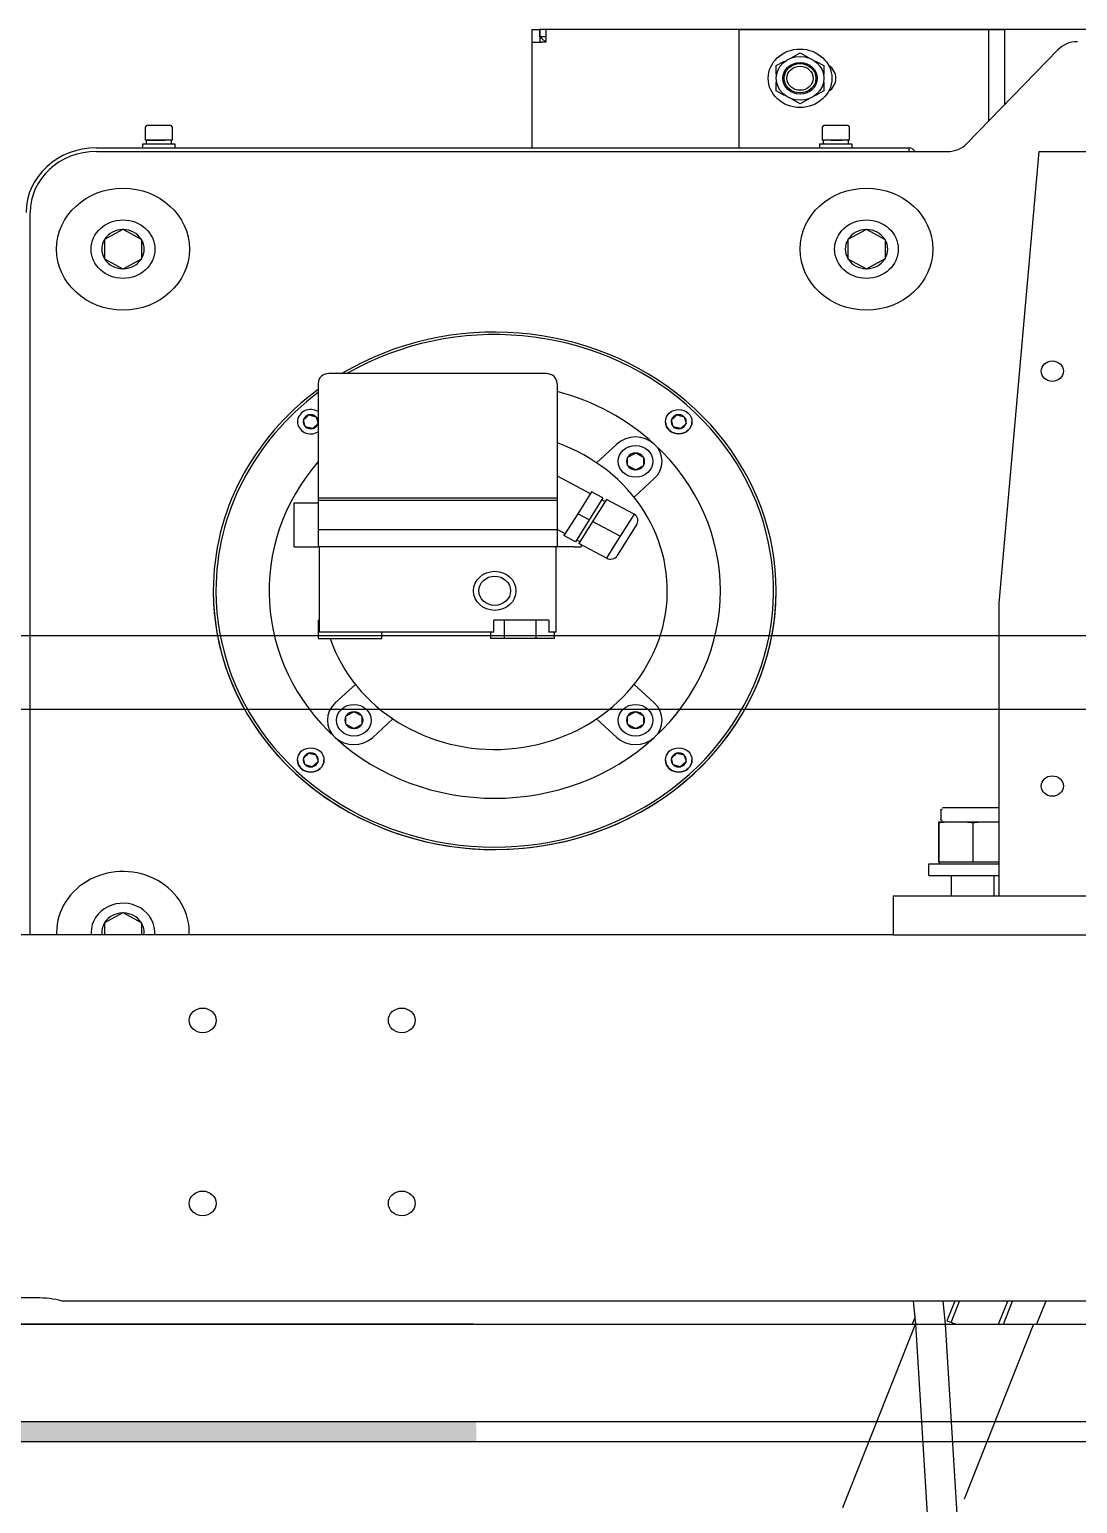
# Model space of a CAD drawing. Extents: x -1899985 to 1774885, y 556286 to 2175695.
# Drawn here: x -665720 to -665253, y 581101 to 581757 of the extents above; entities that cross this region are included whole.
import ezdxf

# ---------------------------------------------------------------- set-up
doc = ezdxf.new("R2010")
doc.units = 0
doc.header["$LTSCALE"] = 10
doc.header["$MEASUREMENT"] = 0
for name, color, linetype in [('20剖面图$0$1', 7, 'Continuous'), ('20剖面图$0$A-LIN-V', 9, 'Continuous'), ('20剖面图$0$GB／T1228-2006钢结构', 7, 'Continuous'), ('20剖面图$0$GB／T1229-1991钢结构', 7, 'Continuous'), ('20剖面图$0$GB／T1230-2006钢结构', 7, 'Continuous'), ('20剖面图$0$GB／T805-1988扣紧螺母', 7, 'Continuous'), ('20剖面图$0$N010102-0000042_', 7, 'Continuous'), ('20剖面图$0$N010122-0000126_', 7, 'Continuous'), ('20剖面图$0$N010122-0000129_', 7, 'Continuous'), ('20剖面图$0$N010122-0000141_', 7, 'Continuous'), ('20剖面图$0$N040301-0000649_', 7, 'Continuous'), ('20剖面图$0$N040301-0000651_', 7, 'Continuous'), ('20剖面图$0$N040405-0000005_', 7, 'Continuous'), ('20剖面图$0$N040413-0000113_', 7, 'Continuous'), ('20剖面图$0$N080101-0000135', 7, 'Continuous'), ('20剖面图$0$N080101-0000215_', 7, 'Continuous'), ('20剖面图$0$N080101-0000384_', 7, 'Continuous'), ('20剖面图$0$N090107-0000139_', 7, 'Continuous'), ('20剖面图$0$N090403-0000088_', 7, 'Continuous'), ('20剖面图$0$N090403-0000263_', 7, 'Continuous'), ('20剖面图$0$NUT_GBIT_889.1_2', 7, 'Continuous'), ('20剖面图$0$S-SB', 21, 'Continuous'), ('20剖面图$0$SCREW_GBIT_70_19', 7, 'Continuous'), ('20剖面图$0$WASHER_GBIT_93_1', 7, 'Continuous'), ('20剖面图$0$WASHER_GBIT_95_2', 7, 'Continuous'), ('20剖面图$0$WASHER_GBIT_96_1', 7, 'Continuous'), ('20剖面图$0$主梁\ue566鏍忔潌', 7, 'Continuous'), ('A-LIN-V', 9, 'Continuous')]:
    doc.layers.add(name, color=color, linetype=linetype)

# ---------------------------------------------------------------- blocks, each defined once
blk = doc.blocks.new('20剖面图$0$rer34')
at = {"layer": '20剖面图$0$A-LIN-V'}
h = blk.add_hatch(color=1, dxfattribs=at)
h.dxf.hatch_style = 1
edge = h.paths.add_edge_path()
edge.add_spline(control_points=[(1598841.3, -76129.45), (1598841.27, -76126.56), (1598841.23, -76123.66), (1598841.18, -76120.76)], knot_values=[-38.32518, -38.32518, -38.32518, -38.32518, -31.932828, -31.932828, -31.932828, -31.932828], degree=3, periodic=0)
edge.add_line((1598841.18, -76120.76), (1598837.49, -76120.76))
edge.add_line((1598837.49, -76120.76), (1598038.67, -76120.76))
edge.add_line((1598038.67, -76120.76), (1598037.65, -76129.45))
edge.add_line((1598037.65, -76129.45), (1598841.3, -76129.45))
at = {"layer": '20剖面图$0$1', "color": 1, "linetype": 'Continuous'}
for p, q in [((1599037.11, -76066.95), (1599033.88, -76075.83)), ((1599035.64, -76076.47), (1599039.11, -76066.95)), ((1599055.07, -76077.28), (1599058.83, -76066.95)), ((1599057.07, -76077.28), (1599060.83, -76066.95)), ((1599074.42, -76066.95), (1599070.66, -76077.28)), ((1599020.95, -76074.02), (1599019.76, -76077.28)), ((1599021.22, -76076.7), (1598991.23, -76159.08)), ((1599021.22, -76076.7), (1599021.01, -76077.28)), ((1599033.88, -76075.83), (1599037.84, -76077.28)), ((1599069.42, -76077.28), (1599041.05, -76155.21))]:
    blk.add_line(p, q, dxfattribs=at)
at = {"layer": '20剖面图$0$A-LIN-V', "color": 1}
for p, q in [((1604014.24, -75770.74), (1595896.06, -75770.74)), ((1598289.89, -75803.35), (1604014.24, -75803.35)), ((1592562.45, -76077.28), (1605899.71, -76077.28)), ((1598840.08, -76077.28), (1592562.45, -76077.28)), ((1598840.08, -76120.76), (1592345.05, -76120.76)), ((1605899.71, -76120.76), (1598840.08, -76120.76)), ((1594075.6, -76129.45), (1605899.71, -76129.45))]:
    blk.add_line(p, q, dxfattribs=at)
at = {"layer": '20剖面图$0$GB／T1228-2006钢结构', "color": 1, "linetype": 'Continuous'}
for p, q in [((1599035.77, -75885.2), (1599035.77, -75877.49)), ((1599053.17, -75877.49), (1599053.17, -75885.2)), ((1599035.77, -75886.51), (1599035.77, -75885.2)), ((1599053.17, -75885.2), (1599053.17, -75886.51))]:
    blk.add_line(p, q, dxfattribs=at)
at = {"layer": '20剖面图$0$GB／T1229-1991钢结构', "color": 1, "linetype": 'Continuous'}
for p, q in [((1599030.52, -75854.05), (1599030.52, -75871.4)), ((1599030.57, -75853.68), (1599030.54, -75853.68)), ((1599033.51, -75853.68), (1599030.57, -75853.68)), ((1599030.59, -75854.05), (1599030.59, -75871.4)), ((1599041.61, -75853.68), (1599033.51, -75853.68)), ((1599047.44, -75853.68), (1599041.61, -75853.68)), ((1599044.53, -75854.05), (1599044.53, -75871.4)), ((1599055.34, -75853.68), (1599047.44, -75853.68)), ((1599030.52, -75871.4), (1599030.59, -75871.4)), ((1599030.59, -75871.4), (1599044.53, -75871.4)), ((1599030.94, -75872.27), (1599030.94, -75871.4)), ((1599044.53, -75871.4), (1599055.34, -75871.4))]:
    blk.add_line(p, q, dxfattribs=at)
for centre, radius, start, end in [((1599053.97, -75854.7), 23.45, 177.50872, 178.42023), ((1599007.14, -75854.7), 23.45, 1.57984, 2.49121), ((1599038.78, -75906.64), 53.22, 95.67986, 98.85331), ((1599036.34, -75906.65), 53.23, 81.14689, 84.31994), ((1599052.69, -75906.17), 52.75, 95.7056, 98.89302)]:
    blk.add_arc(centre, radius, start, end, dxfattribs=at)
at = {"layer": '20剖面图$0$GB／T1230-2006钢结构', "color": 1, "linetype": 'Continuous'}
for p, q in [((1599026.53, -75872.27), (1599055.34, -75872.27)), ((1599026.53, -75877.49), (1599026.53, -75872.27)), ((1599026.53, -75877.49), (1599055.34, -75877.49))]:
    blk.add_line(p, q, dxfattribs=at)
at = {"layer": '20剖面图$0$GB／T805-1988扣紧螺母', "color": 1, "linetype": 'Continuous'}
for p, q in [((1599031.43, -75848.55), (1599031.43, -75852.29)), ((1599031.43, -75852.29), (1599031.43, -75852.8)), ((1599032.07, -75847.2), (1599032.24, -75847.16)), ((1599032.24, -75847.16), (1599055.34, -75847.16)), ((1599032.24, -75853.68), (1599032.07, -75853.64))]:
    blk.add_line(p, q, dxfattribs=at)
at = {"layer": '20剖面图$0$GB／T805-1988扣紧螺母', "color": 1, "linetype": 'Continuous', "extrusion": (0, 0, -1)}
for centre, major_axis, start_param, end_param in [((1599032.3, -75848.55), (-0.87, 0), 0.000002, 1.344732), ((1599032.3, -75852.29), (0.87, 0), 1.796861, 3.141595)]:
    blk.add_ellipse(centre, major_axis=major_axis, ratio=0.991144, start_param=start_param, end_param=end_param, dxfattribs=at)
at = {"layer": '20剖面图$0$N010102-0000042_', "color": 1, "linetype": 'Continuous'}
for radius in [6.52, 5.36]:
    blk.add_circle((1598973.81, -75522.36), radius, dxfattribs=at)
at = {"layer": '20剖面图$0$N010122-0000126_', "color": 1, "linetype": 'Continuous'}
for p, q in [((1598903.26, -75691.07), (1598906.39, -75689.26)), ((1598906.46, -75689.22), (1598906.39, -75689.26)), ((1598906.52, -75689.26), (1598906.46, -75689.22)), ((1598906.52, -75689.26), (1598909.65, -75691.07)), ((1598903.26, -75691.07), (1598903.2, -75691.1)), ((1598903.2, -75691.1), (1598903.2, -75691.18)), ((1598903.2, -75694.79), (1598903.2, -75694.87)), ((1598903.2, -75694.87), (1598903.26, -75694.91)), ((1598906.39, -75696.71), (1598903.26, -75694.91)), ((1598909.65, -75694.91), (1598906.52, -75696.71)), ((1598909.72, -75691.1), (1598909.65, -75691.07)), ((1598909.65, -75694.91), (1598909.72, -75694.87)), ((1598909.72, -75691.18), (1598909.72, -75691.1)), ((1598909.72, -75691.18), (1598909.72, -75694.79)), ((1598909.72, -75694.87), (1598909.72, -75694.79)), ((1598906.39, -75696.71), (1598906.46, -75696.75)), ((1598906.46, -75696.75), (1598906.52, -75696.71)), ((1598787.97, -75806.36), (1598787.9, -75806.4)), ((1598787.9, -75806.4), (1598787.9, -75806.47)), ((1598787.9, -75810.09), (1598787.9, -75810.16)), ((1598787.9, -75810.16), (1598787.97, -75810.2)), ((1598787.97, -75806.36), (1598791.1, -75804.55)), ((1598791.1, -75812.01), (1598787.97, -75810.2)), ((1598791.16, -75804.51), (1598791.1, -75804.55)), ((1598791.23, -75804.55), (1598791.16, -75804.51)), ((1598791.23, -75804.55), (1598794.36, -75806.36)), ((1598794.36, -75810.2), (1598791.23, -75812.01)), ((1598794.42, -75806.4), (1598794.36, -75806.36)), ((1598794.36, -75810.2), (1598794.42, -75810.16)), ((1598794.42, -75806.47), (1598794.42, -75806.4)), ((1598794.42, -75806.47), (1598794.42, -75810.09)), ((1598794.42, -75810.16), (1598794.42, -75810.09)), ((1598903.26, -75806.36), (1598903.2, -75806.4)), ((1598903.2, -75806.4), (1598903.2, -75806.47)), ((1598903.2, -75810.09), (1598903.2, -75810.16)), ((1598903.2, -75810.16), (1598903.26, -75810.2)), ((1598903.26, -75806.36), (1598906.39, -75804.55)), ((1598906.39, -75812.01), (1598903.26, -75810.2)), ((1598906.46, -75804.51), (1598906.39, -75804.55)), ((1598906.52, -75804.55), (1598906.46, -75804.51)), ((1598906.52, -75804.55), (1598909.65, -75806.36)), ((1598909.65, -75810.2), (1598906.52, -75812.01)), ((1598909.72, -75806.4), (1598909.65, -75806.36)), ((1598909.65, -75810.2), (1598909.72, -75810.16)), ((1598909.72, -75806.47), (1598909.72, -75806.4)), ((1598909.72, -75806.47), (1598909.72, -75810.09)), ((1598909.72, -75810.16), (1598909.72, -75810.09)), ((1598791.1, -75812.01), (1598791.16, -75812.05)), ((1598791.16, -75812.05), (1598791.23, -75812.01)), ((1598906.39, -75812.01), (1598906.46, -75812.05)), ((1598906.46, -75812.05), (1598906.52, -75812.01))]:
    blk.add_line(p, q, dxfattribs=at)
for centre in [(1598906.46, -75692.99), (1598791.16, -75808.28), (1598906.46, -75808.28)]:
    blk.add_circle(centre, 7.07, dxfattribs=at)
for centre, radius, start, end in [((1598906.46, -75692.99), 3.73, 91.00187, 148.99813), ((1598906.46, -75692.99), 3.73, 31.00187, 88.99813), ((1598906.46, -75692.99), 3.73, 151.00187, 208.99813), ((1595705.83, -75692.99), 3197.36, 359.96761, 0.03239), ((1598906.46, -75692.99), 3.73, 211.00187, 268.99813), ((1598906.46, -75692.99), 3.73, 271.00187, 328.99813), ((1598906.46, -75692.99), 3.73, 331.00187, 28.99813), ((1598791.16, -75808.28), 3.73, 151.00187, 208.99813), ((1595590.54, -75808.28), 3197.36, 359.96761, 0.03239), ((1598791.16, -75808.28), 3.73, 91.00187, 148.99813), ((1598791.16, -75808.28), 3.73, 211.00187, 268.99813), ((1598791.16, -75808.28), 3.73, 31.00187, 88.99813), ((1598791.16, -75808.28), 3.73, 271.00187, 328.99813), ((1598791.16, -75808.28), 3.73, 331.00187, 28.99813), ((1598906.46, -75808.28), 3.73, 151.00187, 208.99813), ((1595705.83, -75808.28), 3197.36, 359.96761, 0.03239), ((1598906.46, -75808.28), 3.73, 91.00187, 148.99813), ((1598906.46, -75808.28), 3.73, 211.00187, 268.99813), ((1598906.46, -75808.28), 3.73, 31.00187, 88.99813), ((1598906.46, -75808.28), 3.73, 271.00187, 328.99813), ((1598906.46, -75808.28), 3.73, 331.00187, 28.99813)]:
    blk.add_arc(centre, radius, start, end, dxfattribs=at)
at = {"layer": '20剖面图$0$N010122-0000129_', "color": 1, "linetype": 'Continuous'}
for p, q in [((1598705.87, -75549.86), (1598705.87, -75543.99)), ((1598716.09, -75543.34), (1598706.52, -75543.34)), ((1598716.74, -75543.99), (1598716.74, -75549.86)), ((1598983.05, -75549.86), (1598983.05, -75543.99)), ((1598993.27, -75543.34), (1598983.71, -75543.34)), ((1598993.92, -75543.99), (1598993.92, -75549.86)), ((1598716.74, -75549.86), (1598705.87, -75549.86)), ((1598993.92, -75549.86), (1598983.05, -75549.86))]:
    blk.add_line(p, q, dxfattribs=at)
for centre, start, end in [((1598706.52, -75543.99), 90, 180), ((1598716.09, -75543.99), 360, 90), ((1598983.71, -75543.99), 90, 180), ((1598993.27, -75543.99), 0, 90)]:
    blk.add_arc(centre, 0.652, start, end, dxfattribs=at)
at = {"layer": '20剖面图$0$N010122-0000141_', "color": 1, "linetype": 'Continuous'}
for p, q in [((1598689.18, -75593.97), (1598696.47, -75589.76)), ((1598696.63, -75589.67), (1598696.47, -75589.76)), ((1598696.79, -75589.76), (1598696.63, -75589.67)), ((1598696.79, -75589.76), (1598704.08, -75593.97)), ((1598993.54, -75593.97), (1599000.83, -75589.76)), ((1599000.99, -75589.67), (1599000.83, -75589.76)), ((1599001.15, -75589.76), (1599000.99, -75589.67)), ((1599001.15, -75589.76), (1599008.44, -75593.97)), ((1598689.18, -75593.97), (1598689.02, -75594.06)), ((1598689.02, -75594.06), (1598689.02, -75594.24)), ((1598704.24, -75594.06), (1598704.08, -75593.97)), ((1598704.24, -75594.24), (1598704.24, -75594.06)), ((1598704.24, -75594.24), (1598704.24, -75602.66)), ((1598993.54, -75593.97), (1598993.38, -75594.06)), ((1598993.38, -75594.06), (1598993.38, -75594.24)), ((1599008.6, -75594.06), (1599008.44, -75593.97)), ((1599008.6, -75594.24), (1599008.6, -75594.06)), ((1599008.6, -75594.24), (1599008.6, -75602.66)), ((1598689.02, -75602.66), (1598689.02, -75602.85)), ((1598689.02, -75602.85), (1598689.18, -75602.94)), ((1598696.47, -75607.15), (1598689.18, -75602.94)), ((1598704.08, -75602.94), (1598696.79, -75607.15)), ((1598704.08, -75602.94), (1598704.24, -75602.85)), ((1598704.24, -75602.85), (1598704.24, -75602.66)), ((1598993.38, -75602.66), (1598993.38, -75602.85)), ((1598993.38, -75602.85), (1598993.54, -75602.94)), ((1599000.83, -75607.15), (1598993.54, -75602.94)), ((1599008.44, -75602.94), (1599001.15, -75607.15)), ((1599008.44, -75602.94), (1599008.6, -75602.85)), ((1599008.6, -75602.85), (1599008.6, -75602.66)), ((1598696.47, -75607.15), (1598696.63, -75607.24)), ((1598696.63, -75607.24), (1598696.79, -75607.15)), ((1599000.83, -75607.15), (1599000.99, -75607.24)), ((1599000.99, -75607.24), (1599001.15, -75607.15)), ((1598689.18, -75898.33), (1598696.47, -75894.12)), ((1598696.63, -75894.03), (1598696.47, -75894.12)), ((1598696.79, -75894.12), (1598696.63, -75894.03)), ((1598696.79, -75894.12), (1598704.08, -75898.33)), ((1598689.18, -75898.33), (1598689.02, -75898.42)), ((1598689.02, -75898.42), (1598689.02, -75898.6)), ((1598704.24, -75898.42), (1598704.08, -75898.33)), ((1598704.24, -75898.6), (1598704.24, -75898.42)), ((1598704.24, -75898.6), (1598704.24, -75903.91))]:
    blk.add_line(p, q, dxfattribs=at)
for centre in [(1598696.63, -75598.45), (1599000.99, -75598.45)]:
    blk.add_circle(centre, 13.04, dxfattribs=at)
for centre, radius, start, end in [((1598696.63, -75598.45), 8.7, 91.04498, 148.95502), ((1598696.63, -75598.45), 8.7, 31.04498, 88.95502), ((1599000.99, -75598.45), 8.7, 91.04498, 148.95502), ((1599000.99, -75598.45), 8.7, 31.04498, 88.95502), ((1598696.63, -75598.45), 8.7, 151.04498, 208.95502), ((1598696.63, -75598.45), 8.7, 331.04498, 28.95502), ((1599000.99, -75598.45), 8.7, 151.04498, 208.95502), ((1599000.99, -75598.45), 8.7, 331.04498, 28.95502), ((1598696.63, -75598.45), 8.7, 211.04498, 268.95502), ((1598696.63, -75598.45), 8.7, 271.04498, 328.95502), ((1599000.99, -75598.45), 8.7, 211.04498, 268.95502), ((1599000.99, -75598.45), 8.7, 271.04498, 328.95502), ((1598696.63, -75902.81), 13.04, 355.21977, 180), ((1598696.63, -75902.81), 8.7, 91.04498, 148.95502), ((1598696.63, -75902.81), 8.7, 31.04498, 88.95502), ((1598696.63, -75902.81), 8.7, 151.04498, 187.18073), ((1598696.63, -75902.81), 8.7, 352.81927, 28.95502), ((1598696.63, -75902.81), 13.04, 180, 184.78023)]:
    blk.add_arc(centre, radius, start, end, dxfattribs=at)
for points, knots in [([(1598689.02, -75594.24), (1598689.02, -75594.39), (1598689.02, -75594.67), (1598689.02, -75595.09), (1598689.02, -75595.51), (1598689.02, -75595.92), (1598689.02, -75596.37), (1598689.02, -75596.86), (1598689.02, -75597.57), (1598689.02, -75598.46), (1598689.02, -75599.34), (1598689.02, -75600.06), (1598689.02, -75600.75), (1598689.02, -75601.63), (1598689.02, -75602.31), (1598689.02, -75602.66)], [0, 0, 0, 0, 0.05186, 0.102699, 0.152684, 0.202, 0.250851, 0.313476, 0.375554, 0.500073, 0.625212, 0.687757, 0.750932, 0.873127, 1, 1, 1, 1]), ([(1598993.38, -75594.24), (1598993.38, -75594.39), (1598993.38, -75594.67), (1598993.38, -75595.09), (1598993.38, -75595.51), (1598993.38, -75595.92), (1598993.38, -75596.37), (1598993.38, -75596.86), (1598993.38, -75597.57), (1598993.38, -75598.46), (1598993.38, -75599.34), (1598993.38, -75600.06), (1598993.38, -75600.75), (1598993.38, -75601.63), (1598993.38, -75602.31), (1598993.38, -75602.66)], [0, 0, 0, 0, 0.05186, 0.102699, 0.152684, 0.202, 0.250851, 0.313476, 0.375554, 0.500073, 0.625212, 0.687757, 0.750932, 0.873127, 1, 1, 1, 1]), ([(1598689.02, -75898.6), (1598689.02, -75898.75), (1598689.02, -75899.03), (1598689.02, -75899.45), (1598689.02, -75899.87), (1598689.02, -75900.28), (1598689.02, -75900.73), (1598689.02, -75901.22), (1598689.02, -75901.93), (1598689.02, -75902.82), (1598689.02, -75903.54), (1598689.02, -75903.9), (1598689.02, -75903.91)], [0, 0, 0, 0, 0.0518603, 0.1026992, 0.1526839, 0.202, 0.2508512, 0.3134757, 0.3755544, 0.5000726, 0.6252117, 0.6285507, 0.6285507, 0.6285507, 0.6285507])]:
    blk.add_open_spline(points, degree=3, knots=knots, dxfattribs=at)
at = {"layer": '20剖面图$0$N040301-0000649_', "color": 1, "linetype": 'Continuous'}
for p, q in [((1599011.86, -75886.51), (1599424.92, -75886.51)), ((1599011.86, -75886.51), (1599011.86, -75903.9)), ((1599011.86, -75903.9), (1599424.92, -75903.9))]:
    blk.add_line(p, q, dxfattribs=at)
at = {"layer": '20剖面图$0$N040301-0000651_', "color": 1, "linetype": 'Continuous'}
for p, q in [((1599055.34, -75756.07), (1599071.64, -75554.97)), ((1599071.64, -75554.97), (1599365.13, -75554.97)), ((1599055.34, -75886.51), (1599055.34, -75756.07))]:
    blk.add_line(p, q, dxfattribs=at)
for centre in [(1599077.08, -75652.8), (1599077.08, -75837.59)]:
    blk.add_circle(centre, 4.55, dxfattribs=at)
at = {"layer": '20剖面图$0$N040405-0000005_', "color": 1, "linetype": 'Continuous'}
for p, q in [((1598948.81, -75500.62), (1598948.81, -75553.34)), ((1598948.81, -75500.62), (1598950.99, -75500.62)), ((1598950.99, -75500.62), (1599044.47, -75500.62)), ((1599044.47, -75500.62), (1599050.99, -75500.62)), ((1599050.99, -75500.62), (1599050.99, -75541.52)), ((1599050.99, -75500.62), (1599053.17, -75500.62)), ((1599053.17, -75500.62), (1599057.51, -75500.62)), ((1599057.51, -75500.62), (1599057.51, -75534.18))]:
    blk.add_line(p, q, dxfattribs=at)
blk.add_arc((1598981.42, -75522.36), 7.07, 305.42736, 54.57264, dxfattribs=at)
at = {"layer": '20剖面图$0$N040413-0000113_', "color": 1, "linetype": 'Continuous'}
for p, q in [((1599011.86, -75903.9), (1598468.36, -75903.9)), ((1598661.3, -76065.58), (1598492.82, -76065.58)), ((1599436.25, -76066.95), (1598671.67, -76066.95))]:
    blk.add_line(p, q, dxfattribs=at)
for centre in [(1598729.24, -75941.95), (1598810.76, -75941.95), (1598729.24, -76023.47), (1598810.76, -76023.47)]:
    blk.add_circle(centre, 5.49, dxfattribs=at)
blk.add_arc((1598661.93, -76100.6), 35.03, 73.86058, 91.03173, dxfattribs=at)
at = {"layer": '20剖面图$0$N080101-0000135', "color": 1, "linetype": 'Continuous'}
for p, q in [((1598864.03, -75500.62), (1598867.29, -75500.62)), ((1598864.03, -75500.62), (1598864.03, -75506.32)), ((1598867.29, -75503.88), (1598867.29, -75500.62)), ((1598869.72, -75500.62), (1598867.29, -75500.62)), ((1598867.29, -75500.62), (1598867.29, -75506.32)), ((1598869.72, -75500.62), (1598869.72, -75504.68)), ((1599564.89, -75500.62), (1598869.72, -75500.62)), ((1598864.03, -75506.32), (1598868.09, -75506.32)), ((1598864.03, -75506.32), (1598864.03, -75553.34)), ((1598869.72, -75503.88), (1598867.29, -75503.88)), ((1598869.72, -75506.31), (1598868.09, -75504.68)), ((1598868.09, -75504.69), (1598869.72, -75506.32)), ((1598869.72, -75506.32), (1598868.09, -75506.32)), ((1598869.72, -75504.68), (1598869.72, -75506.32))]:
    blk.add_line(p, q, dxfattribs=at)
for points in [[(1598867.29, -75503.89), (1598867.29, -75504.02), (1598867.37, -75504.16), (1598867.67, -75504.42), (1598867.88, -75504.55), (1598868.09, -75504.69)], [(1598868.09, -75504.68), (1598867.96, -75504.48), (1598867.83, -75504.27), (1598867.56, -75503.97), (1598867.43, -75503.88), (1598867.3, -75503.88)]]:
    blk.add_open_spline(points, degree=3, knots=[0, 0, 0, 0, 0.5, 0.5, 1, 1, 1, 1], dxfattribs=at)
at = {"layer": '20剖面图$0$N080101-0000215_', "color": 1, "linetype": 'Continuous'}
for p, q in [((1599021.27, -76077.28), (1599020.24, -76066.95)), ((1599032.19, -76066.95), (1599033.23, -76077.28)), ((1599048.82, -76569.62), (1599021.27, -76077.28)), ((1599033.23, -76077.28), (1599060.78, -76569.62))]:
    blk.add_line(p, q, dxfattribs=at)
at = {"layer": '20剖面图$0$N080101-0000384_', "color": 1, "linetype": 'Continuous'}
for p, q in [((1598776.52, -75658.24), (1598776.52, -75709.33)), ((1598870.01, -75653.89), (1598780.87, -75653.89)), ((1598874.35, -75658.24), (1598874.35, -75709.33)), ((1598898.77, -75685.3), (1598890.49, -75693.58)), ((1598874.35, -75699.49), (1598887.94, -75707.33)), ((1598905.86, -75708.95), (1598914.14, -75700.67)), ((1598888.42, -75706.49), (1598882.77, -75716.27)), ((1598893.13, -75709.2), (1598888.42, -75706.49)), ((1598766.74, -75711.5), (1598769.38, -75711.5)), ((1598766.74, -75731.07), (1598766.74, -75711.5)), ((1598769.38, -75711.5), (1598776.52, -75711.5)), ((1598874.35, -75709.33), (1598776.52, -75709.33)), ((1598776.52, -75709.33), (1598776.52, -75710.41)), ((1598874.35, -75710.41), (1598776.52, -75710.41)), ((1598776.52, -75710.41), (1598776.52, -75723.46)), ((1598874.35, -75709.33), (1598874.35, -75710.41)), ((1598874.35, -75710.41), (1598874.35, -75723.46)), ((1598893.13, -75709.2), (1598887.48, -75718.99)), ((1598894.54, -75710.02), (1598888.89, -75719.8)), ((1598892.64, -75710.04), (1598894.05, -75710.86)), ((1598905.84, -75716.54), (1598894.54, -75710.02)), ((1598882.77, -75716.27), (1598877.12, -75726.05)), ((1598887.48, -75718.99), (1598881.83, -75728.77)), ((1598887.48, -75718.99), (1598882.77, -75716.27)), ((1598905.84, -75716.54), (1598903.01, -75721.43)), ((1598874.35, -75723.46), (1598776.52, -75723.46)), ((1598776.52, -75723.46), (1598776.52, -75731.07)), ((1598877.61, -75725.21), (1598874.35, -75723.33)), ((1598874.35, -75723.46), (1598874.35, -75731.07)), ((1598888.89, -75719.8), (1598883.24, -75729.59)), ((1598900.19, -75726.32), (1598888.89, -75719.8)), ((1598907.03, -75721), (1598898.99, -75734.91)), ((1598903.01, -75721.43), (1598900.19, -75726.32)), ((1598766.74, -75731.07), (1598769.38, -75731.07)), ((1598769.38, -75731.07), (1598776.52, -75731.07)), ((1598874.35, -75731.07), (1598776.52, -75731.07)), ((1598777.07, -75769.11), (1598777.07, -75731.07)), ((1598873.81, -75731.07), (1598873.81, -75769.11)), ((1598881.5, -75731.07), (1598874.35, -75731.07)), ((1598881.83, -75728.77), (1598877.12, -75726.05)), ((1598881.5, -75731.07), (1598884.14, -75731.07)), ((1598883.73, -75728.75), (1598882.32, -75727.93)), ((1598894.54, -75736.11), (1598883.24, -75729.59)), ((1598884.14, -75730.1), (1598884.14, -75731.07)), ((1598897.36, -75731.22), (1598894.54, -75736.11)), ((1598900.19, -75726.32), (1598897.36, -75731.22)), ((1598776.52, -75763.68), (1598776.52, -75771.83)), ((1598776.52, -75763.68), (1598777.07, -75763.68)), ((1598852.62, -75763.68), (1598848.39, -75763.68)), ((1598848.39, -75769.11), (1598848.39, -75763.68)), ((1598852.62, -75763.68), (1598852.62, -75771.83)), ((1598865.67, -75763.68), (1598852.62, -75763.68)), ((1598865.67, -75763.68), (1598865.67, -75771.83)), ((1598870.96, -75763.68), (1598865.67, -75763.68)), ((1598870.96, -75763.68), (1598870.96, -75769.11)), ((1598776.52, -75771.83), (1598802.61, -75771.83)), ((1598848.39, -75769.11), (1598777.07, -75769.11)), ((1598802.61, -75771.83), (1598802.61, -75769.11)), ((1598847.18, -75771.83), (1598847.18, -75769.11)), ((1598852.62, -75771.83), (1598847.18, -75771.83)), ((1598865.67, -75771.83), (1598852.62, -75771.83)), ((1598873.27, -75771.83), (1598865.67, -75771.83)), ((1598873.81, -75769.11), (1598870.96, -75769.11)), ((1598873.27, -75771.83), (1598873.27, -75769.11)), ((1598791.76, -75792.31), (1598783.48, -75800.59)), ((1598914.14, -75800.59), (1598905.86, -75792.31)), ((1598798.85, -75815.97), (1598807.13, -75807.69)), ((1598890.49, -75807.69), (1598898.77, -75815.97))]:
    blk.add_line(p, q, dxfattribs=at)
for radius in [8.7, 6.52]:
    blk.add_circle((1598848.81, -75750.63), radius, dxfattribs=at)
for centre, radius, start, end in [((1598780.87, -75658.24), 4.35, 90, 180), ((1598870.01, -75658.24), 4.35, 0, 90), ((1598848.81, -75750.63), 92.39, 45, 73.95033), ((1598906.46, -75692.99), 10.87, 315, 135), ((1598848.81, -75750.63), 70.65, 197.4576, 68.80529), ((1598848.81, -75750.63), 92.39, 315, 45), ((1598848.81, -75750.63), 92.39, 141.47652, 225), ((1598904.21, -75719.37), 3.26, 330, 60), ((1598896.17, -75733.28), 3.26, 240, 330), ((1598791.16, -75808.28), 10.87, 135, 315), ((1598906.46, -75808.28), 10.87, 225, 45), ((1598848.81, -75750.63), 92.39, 225, 315)]:
    blk.add_arc(centre, radius, start, end, dxfattribs=at)
at = {"layer": '20剖面图$0$N090107-0000139_', "color": 1, "linetype": 'Continuous'}
for radius, start, end in [(115.22, 180, 122.89971), (114.13, 180, 122.04636), (115.22, 128.8555, 180), (114.13, 129.29648, 180), (115.22, 180, 359.99729)]:
    blk.add_arc((1598848.81, -75750.63), radius, start, end, dxfattribs=at)
at = {"layer": '20剖面图$0$N090403-0000088_', "color": 1, "linetype": 'Continuous'}
for p, q in [((1599042.28, -75551.32), (1599079.27, -75509.71)), ((1598685.76, -75554.97), (1599034.15, -75554.97)), ((1598658.58, -75903.9), (1598658.58, -75582.15))]:
    blk.add_line(p, q, dxfattribs=at)
for centre, radius, start, end in [((1599087.4, -75516.93), 10.87, 90, 138.36646), ((1598685.76, -75582.15), 27.17, 90, 180), ((1599034.15, -75544.1), 10.87, 270, 318.36646)]:
    blk.add_arc(centre, radius, start, end, dxfattribs=at)
at = {"layer": '20剖面图$0$N090403-0000263_', "color": 1, "linetype": 'Continuous'}
for p, q in [((1598685.76, -75553.34), (1599018.38, -75553.34)), ((1598685.76, -75554.97), (1599018.38, -75554.97)), ((1599018.38, -75553.34), (1599018.38, -75554.97)), ((1598658.58, -75903.9), (1598658.58, -75582.15))]:
    blk.add_line(p, q, dxfattribs=at)
for centre, radius, start, end in [((1598685.76, -75582.15), 28.81, 90, 180), ((1598685.76, -75582.15), 27.17, 90, 180), ((1599018.38, -75556.06), 2.72, 23.57818, 90)]:
    blk.add_arc(centre, radius, start, end, dxfattribs=at)
at = {"layer": '20剖面图$0$NUT_GBIT_889.1_2', "color": 1, "linetype": 'Continuous'}
for p, q in [((1598970.41, -75513.03), (1598973.81, -75511.07)), ((1598973.81, -75511.07), (1598977.22, -75513.03)), ((1598964.03, -75516.72), (1598967.44, -75514.75)), ((1598964.03, -75520.65), (1598964.03, -75516.72)), ((1598980.19, -75514.75), (1598983.6, -75516.72)), ((1598983.6, -75516.72), (1598983.6, -75520.65)), ((1598964.03, -75528.01), (1598964.03, -75524.08)), ((1598983.6, -75524.08), (1598983.6, -75528.01)), ((1598967.44, -75529.98), (1598964.03, -75528.01)), ((1598973.81, -75533.66), (1598970.41, -75531.69)), ((1598977.22, -75531.69), (1598973.81, -75533.66)), ((1598983.6, -75528.01), (1598980.19, -75529.98))]:
    blk.add_line(p, q, dxfattribs=at)
for radius in [9.77, 7.07]:
    blk.add_circle((1598973.81, -75522.36), radius, dxfattribs=at)
at = {"layer": '20剖面图$0$SCREW_GBIT_70_19', "color": 1, "linetype": 'Continuous'}
for p, q in [((1598770.5, -75674.45), (1598770.45, -75674.5)), ((1598770.45, -75674.5), (1598770.47, -75674.55)), ((1598771.25, -75677.47), (1598770.47, -75674.55)), ((1598772.67, -75672.28), (1598772.63, -75672.32)), ((1598772.73, -75672.29), (1598772.67, -75672.28)), ((1598772.73, -75672.29), (1598775.65, -75673.07)), ((1598776.47, -75676.16), (1598774.34, -75678.3)), ((1598775.7, -75673.09), (1598775.65, -75673.07)), ((1598775.72, -75673.15), (1598775.7, -75673.09)), ((1598775.72, -75673.15), (1598776.5, -75676.06)), ((1598776.47, -75676.16), (1598776.52, -75676.12)), ((1598776.52, -75676.12), (1598776.5, -75676.06)), ((1598921.15, -75674.45), (1598921.1, -75674.5)), ((1598921.1, -75674.5), (1598921.12, -75674.55)), ((1598921.9, -75677.47), (1598921.12, -75674.55)), ((1598923.32, -75672.28), (1598923.28, -75672.32)), ((1598923.38, -75672.29), (1598923.32, -75672.28)), ((1598923.38, -75672.29), (1598926.3, -75673.07)), ((1598927.12, -75676.16), (1598924.99, -75678.3)), ((1598926.35, -75673.09), (1598926.3, -75673.07)), ((1598926.37, -75673.15), (1598926.35, -75673.09)), ((1598926.37, -75673.15), (1598927.15, -75676.06)), ((1598927.12, -75676.16), (1598927.17, -75676.12)), ((1598927.17, -75676.12), (1598927.15, -75676.06)), ((1598771.25, -75677.47), (1598771.27, -75677.53)), ((1598771.27, -75677.53), (1598771.32, -75677.54)), ((1598774.24, -75678.32), (1598771.32, -75677.54)), ((1598774.24, -75678.32), (1598774.3, -75678.34)), ((1598774.3, -75678.34), (1598774.34, -75678.3)), ((1598921.9, -75677.47), (1598921.92, -75677.53)), ((1598921.92, -75677.53), (1598921.97, -75677.54)), ((1598924.89, -75678.32), (1598921.97, -75677.54)), ((1598924.89, -75678.32), (1598924.95, -75678.34)), ((1598924.95, -75678.34), (1598924.99, -75678.3)), ((1598770.5, -75825.1), (1598770.45, -75825.15)), ((1598770.45, -75825.15), (1598770.47, -75825.2)), ((1598771.25, -75828.12), (1598770.47, -75825.2)), ((1598771.25, -75828.12), (1598771.27, -75828.18)), ((1598771.27, -75828.18), (1598771.32, -75828.19)), ((1598774.24, -75828.97), (1598771.32, -75828.19)), ((1598772.67, -75822.93), (1598772.63, -75822.97)), ((1598772.73, -75822.94), (1598772.67, -75822.93)), ((1598772.73, -75822.94), (1598775.65, -75823.72)), ((1598776.47, -75826.81), (1598774.34, -75828.95)), ((1598775.7, -75823.74), (1598775.65, -75823.72)), ((1598775.72, -75823.8), (1598775.7, -75823.74)), ((1598775.72, -75823.8), (1598776.5, -75826.71)), ((1598776.47, -75826.81), (1598776.52, -75826.77)), ((1598776.52, -75826.77), (1598776.5, -75826.71)), ((1598921.15, -75825.1), (1598921.1, -75825.15)), ((1598921.1, -75825.15), (1598921.12, -75825.2)), ((1598921.9, -75828.12), (1598921.12, -75825.2)), ((1598921.9, -75828.12), (1598921.92, -75828.18)), ((1598921.92, -75828.18), (1598921.97, -75828.19)), ((1598924.89, -75828.97), (1598921.97, -75828.19)), ((1598923.32, -75822.93), (1598923.28, -75822.97)), ((1598923.38, -75822.94), (1598923.32, -75822.93)), ((1598923.38, -75822.94), (1598926.3, -75823.72)), ((1598927.12, -75826.81), (1598924.99, -75828.95)), ((1598926.35, -75823.74), (1598926.3, -75823.72)), ((1598926.37, -75823.8), (1598926.35, -75823.74)), ((1598926.37, -75823.8), (1598927.15, -75826.71)), ((1598927.12, -75826.81), (1598927.17, -75826.77)), ((1598927.17, -75826.77), (1598927.15, -75826.71)), ((1598774.24, -75828.97), (1598774.3, -75828.99)), ((1598774.3, -75828.99), (1598774.34, -75828.95)), ((1598924.89, -75828.97), (1598924.95, -75828.99)), ((1598924.95, -75828.99), (1598924.99, -75828.95))]:
    blk.add_line(p, q, dxfattribs=at)
for centre in [(1598924.13, -75675.31), (1598773.48, -75825.96), (1598924.13, -75825.96)]:
    blk.add_circle(centre, 5.43, dxfattribs=at)
for centre, radius, start, end in [((1598773.48, -75675.31), 5.43, 55.99309, 180), ((1598773.48, -75675.31), 5.43, 180, 304.00691), ((1598773.48, -75675.31), 5.43, 180, 304.00691), ((1598773.48, -75675.31), 3.11, 165.94169, 224.05831), ((1598773.48, -75675.31), 3.11, 105.94169, 164.05831), ((1596894.17, -73795.99), 2655.04, 314.96742, 315.03258), ((1598773.48, -75675.31), 3.11, 45.94169, 104.05831), ((1598773.48, -75675.31), 3.11, 285.94169, 344.05831), ((1598773.48, -75675.31), 3.11, 12.09957, 44.05831), ((1598773.48, -75675.31), 3.11, 345.94169, 347.90043), ((1598924.13, -75675.31), 5.43, 180, 359.99728), ((1598924.13, -75675.31), 3.11, 165.94169, 224.05831), ((1598924.13, -75675.31), 3.11, 105.94169, 164.05831), ((1597044.82, -73795.99), 2655.04, 314.96742, 315.03258), ((1598924.13, -75675.31), 3.11, 45.94169, 104.05831), ((1598924.13, -75675.31), 3.11, 285.94169, 344.05831), ((1598924.13, -75675.31), 3.11, 345.94169, 44.05831), ((1598773.48, -75675.31), 3.11, 225.94169, 284.05831), ((1598924.13, -75675.31), 3.11, 225.94169, 284.05831), ((1598773.48, -75825.96), 5.43, 180, 359.99728), ((1598773.48, -75825.96), 3.11, 165.94169, 224.05831), ((1598773.48, -75825.96), 3.11, 105.94169, 164.05831), ((1596894.17, -73946.64), 2655.04, 314.96742, 315.03258), ((1598773.48, -75825.96), 3.11, 225.94169, 284.05831), ((1598773.48, -75825.96), 3.11, 45.94169, 104.05831), ((1598773.48, -75825.96), 3.11, 285.94169, 344.05831), ((1598773.48, -75825.96), 3.11, 345.94169, 44.05831), ((1598924.13, -75825.96), 5.43, 180, 359.99728), ((1598924.13, -75825.96), 3.11, 165.94169, 224.05831), ((1598924.13, -75825.96), 3.11, 105.94169, 164.05831), ((1597044.82, -73946.64), 2655.04, 314.96742, 315.03258), ((1598924.13, -75825.96), 3.11, 225.94169, 284.05831), ((1598924.13, -75825.96), 3.11, 45.94169, 104.05831), ((1598924.13, -75825.96), 3.11, 285.94169, 344.05831), ((1598924.13, -75825.96), 3.11, 345.94169, 44.05831)]:
    blk.add_arc(centre, radius, start, end, dxfattribs=at)
at = {"layer": '20剖面图$0$WASHER_GBIT_93_1', "color": 1, "linetype": 'Continuous'}
for p, q in [((1598706.3, -75549.86), (1598713.86, -75549.86)), ((1598716.36, -75549.86), (1598716.36, -75551.6)), ((1598986.47, -75549.86), (1598991.04, -75549.86)), ((1598993.54, -75549.86), (1598993.54, -75551.6))]:
    blk.add_line(p, q, dxfattribs=at)
at = {"layer": '20剖面图$0$WASHER_GBIT_93_1', "color": 1, "linetype": 'Continuous', "extrusion": (0, 0, -1)}
for centre, major_axis, start_param, end_param in [((1598711.3, -75552.41), (0, 18.86), -1.527826, -1.435227), ((1598711.3, -75549.05), (0, -18.86), 1.435227, 1.527826), ((1598988.49, -75552.41), (0, 18.86), -1.527826, -1.435227), ((1598988.49, -75549.05), (0, -18.86), 1.435227, 1.527826)]:
    blk.add_ellipse(centre, major_axis=major_axis, ratio=0.267949, start_param=start_param, end_param=end_param, dxfattribs=at)
at = {"layer": '20剖面图$0$WASHER_GBIT_95_2', "color": 1, "linetype": 'Continuous'}
for p, q in [((1598704.78, -75551.6), (1598717.83, -75551.6)), ((1598704.78, -75553.34), (1598704.78, -75551.6)), ((1598717.83, -75551.6), (1598717.83, -75553.34)), ((1598981.97, -75551.6), (1598995.01, -75551.6)), ((1598981.97, -75553.34), (1598981.97, -75551.6)), ((1598995.01, -75551.6), (1598995.01, -75553.34))]:
    blk.add_line(p, q, dxfattribs=at)
blk.add_circle((1598973.81, -75522.36), 13.04, dxfattribs=at)
at = {"layer": '20剖面图$0$WASHER_GBIT_96_1', "color": 1, "linetype": 'Continuous'}
for centre in [(1598696.63, -75598.45), (1599000.99, -75598.45)]:
    blk.add_circle(centre, 27.17, dxfattribs=at)
for start, end in [(357.70754, 180), (180, 182.29246)]:
    blk.add_arc((1598696.63, -75902.81), 27.17, start, end, dxfattribs=at)
at = {"layer": '20剖面图$0$主梁\ue566鏍忔潌', "color": 1, "linetype": 'Continuous'}
for p, q in [((1598626.87, -76077.28), (1599019.76, -76077.28)), ((1599055.07, -76077.28), (1599057.07, -76077.28)), ((1599070.66, -76077.28), (1599317.97, -76077.28))]:
    blk.add_line(p, q, dxfattribs=at)
blk = doc.blocks.new('20剖面图')
at = {"layer": '20剖面图$0$S-SB', "xscale": 1.087878787878788}
blk.add_blockref('20剖面图$0$rer34', (-2404866.65, 657258.07), dxfattribs=at)

msp = doc.modelspace()

# ---------------------------------------------------------------- block references
at = {"layer": 'A-LIN-V'}
msp.add_blockref('20剖面图', (0, 0), dxfattribs=at)

doc.saveas('drawing.dxf')
